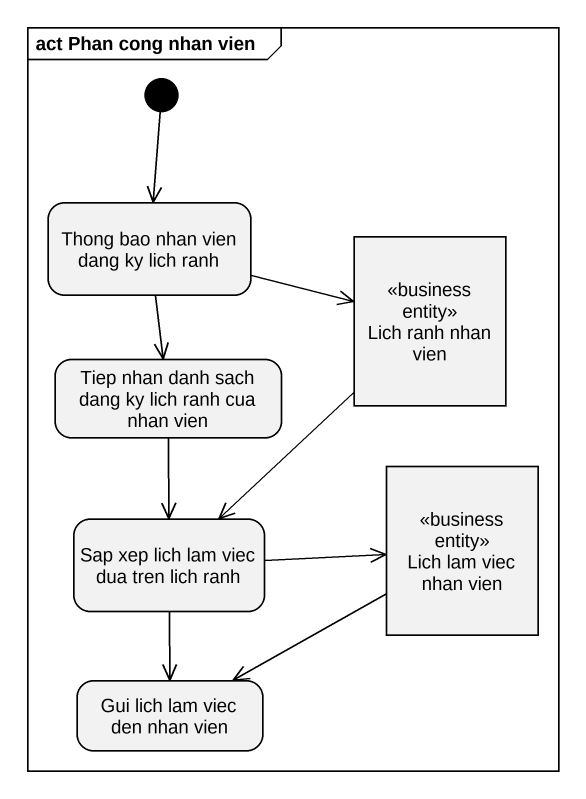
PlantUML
@startuml
mainframe act Phan cong nhan vien
hide empty description
state "Thong bao nhan vien dang ky lich ranh" as Thong_bao_nhan_vien_dang_ky
state "Lich ranh nhan vien" as Lich_ranh_nhan_vien <<business entity>>
state "Tiep nhan danh sach dang ky lich ranh cua nhan vien" as Tiep_nhan_danh_sach_dang_ky
state "Lich lam viec nhan vien" as Lich_lam_viec_nhan_vien <<business entity>>
state "Sap xep lich lam viec dua tren lich ranh" as Sap_xep_lich_lam_viec_dua
state "Gui lich lam viec den nhan vien" as Gui_lich_lam_viec_den_nhan
[*] --> Thong_bao_nhan_vien_dang_ky
Thong_bao_nhan_vien_dang_ky -right-> Lich_ranh_nhan_vien
Thong_bao_nhan_vien_dang_ky --> Tiep_nhan_danh_sach_dang_ky
Lich_ranh_nhan_vien --> Sap_xep_lich_lam_viec_dua
Tiep_nhan_danh_sach_dang_ky --> Sap_xep_lich_lam_viec_dua
Lich_lam_viec_nhan_vien -left-> Gui_lich_lam_viec_den_nhan
Sap_xep_lich_lam_viec_dua -right-> Lich_lam_viec_nhan_vien
Sap_xep_lich_lam_viec_dua --> Gui_lich_lam_viec_den_nhan
@enduml
